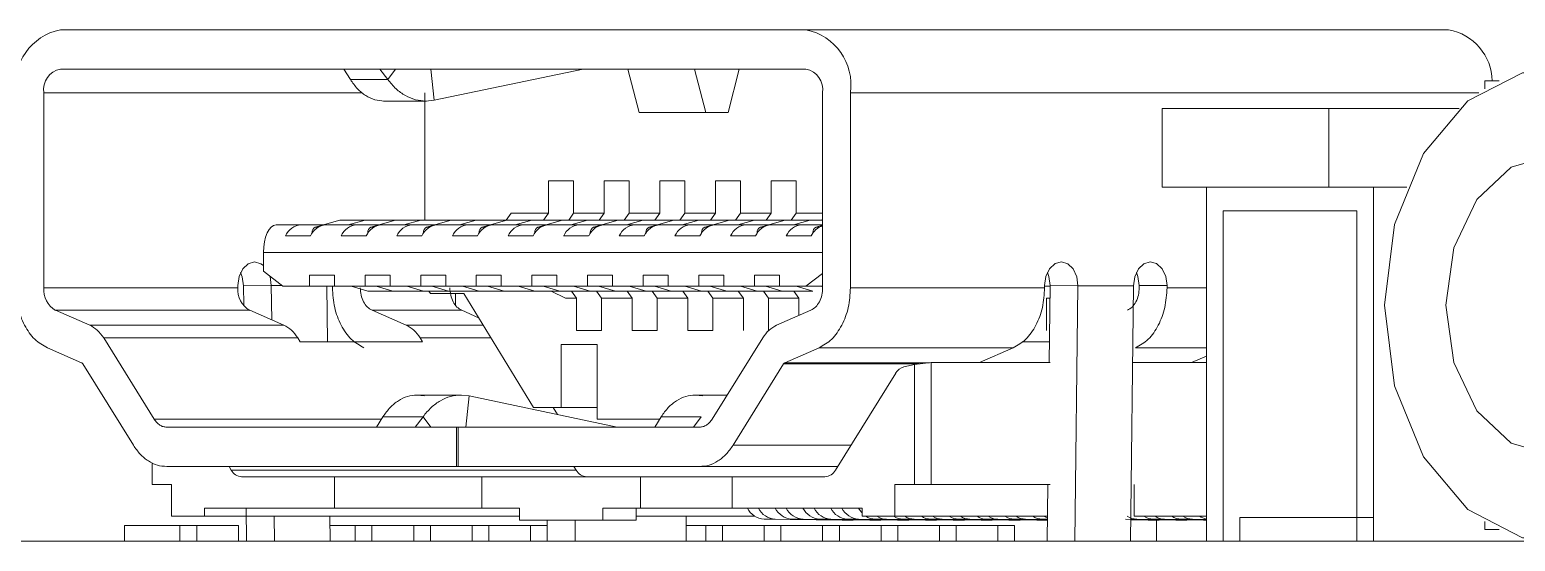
# Model space of a CAD drawing. Header units: millimetres. Extents: x -331 to 5585, y -2655 to 1513.
# Drawn here: x 2682.78 to 2701.66, y 1103.03 to 1109.53 of the extents above; entities that cross this region are included whole.
import ezdxf

# ---------------------------------------------------------------- set-up
doc = ezdxf.new("R2010")
doc.units = ezdxf.units.MM

msp = doc.modelspace()

# ---------------------------------------------------------------- linework, layer by layer
at = {"color": 7, "linetype": 'Continuous', "lineweight": 15}
for p, q in [((2692.646, 1109.53), (2683.171, 1109.53)), ((2692.646, 1109.53), (2700.814, 1109.53)), ((2683.171, 1109.03), (2692.646, 1109.03)), ((2686.856, 1108.897), (2686.774, 1109.03)), ((2687.332, 1108.897), (2686.856, 1108.897)), ((2687.332, 1108.897), (2687.232, 1109.03)), ((2687.429, 1109.03), (2687.332, 1108.897)), ((2687.922, 1108.634), (2687.878, 1109.03)), ((2689.815, 1109.029), (2687.922, 1108.634)), ((2689.815, 1109.029), (2689.814, 1109.03)), ((2689.815, 1109.029), (2689.829, 1109.03)), ((2690.525, 1108.48), (2690.384, 1109.03)), ((2691.232, 1109.03), (2691.374, 1108.48)), ((2691.798, 1109.03), (2691.656, 1108.48)), ((2682.959, 1106.252), (2682.959, 1108.73)), ((2687.803, 1108.73), (2687.803, 1107.11)), ((2692.859, 1108.73), (2692.859, 1106.252)), ((2693.212, 1106.252), (2693.212, 1108.73)), ((2701.273, 1108.88), (2701.273, 1108.779)), ((2701.459, 1108.88), (2701.273, 1108.88)), ((2687.279, 1108.622), (2687.823, 1108.622)), ((2687.817, 1108.622), (2687.922, 1108.634)), ((2697.172, 1107.53), (2697.172, 1108.53)), ((2699.293, 1108.53), (2697.172, 1108.53)), ((2699.293, 1107.53), (2699.293, 1108.53)), ((2700.949, 1108.53), (2699.293, 1108.53)), ((2691.656, 1108.48), (2690.525, 1108.48)), ((2689.376, 1107.61), (2689.694, 1107.61)), ((2689.376, 1107.2), (2689.376, 1107.61)), ((2689.694, 1107.61), (2689.694, 1107.2)), ((2690.083, 1107.61), (2690.401, 1107.61)), ((2690.083, 1107.2), (2690.083, 1107.61)), ((2690.401, 1107.61), (2690.401, 1107.2)), ((2690.79, 1107.61), (2691.108, 1107.61)), ((2690.79, 1107.2), (2690.79, 1107.61)), ((2691.108, 1107.61), (2691.108, 1107.2)), ((2691.497, 1107.61), (2691.816, 1107.61)), ((2691.497, 1107.2), (2691.497, 1107.61)), ((2691.816, 1107.61), (2691.816, 1107.2)), ((2692.205, 1107.61), (2692.523, 1107.61)), ((2692.205, 1107.2), (2692.205, 1107.61)), ((2692.523, 1107.61), (2692.523, 1107.2)), ((2699.293, 1107.53), (2697.172, 1107.53)), ((2697.738, 1103.03), (2697.738, 1107.53)), ((2700.285, 1107.53), (2699.293, 1107.53)), ((2699.859, 1103.03), (2699.859, 1107.53)), ((2699.859, 1107.53), (2700.285, 1107.53)), ((2688.899, 1107.2), (2688.835, 1107.11)), ((2688.899, 1107.2), (2689.376, 1107.2)), ((2689.312, 1107.11), (2689.376, 1107.2)), ((2689.694, 1107.2), (2689.631, 1107.11)), ((2689.694, 1107.2), (2690.083, 1107.2)), ((2690.083, 1107.2), (2690.02, 1107.11)), ((2690.401, 1107.2), (2690.338, 1107.11)), ((2690.401, 1107.2), (2690.79, 1107.2)), ((2690.79, 1107.2), (2690.727, 1107.11)), ((2691.108, 1107.2), (2691.045, 1107.11)), ((2691.108, 1107.2), (2691.497, 1107.2)), ((2691.497, 1107.2), (2691.434, 1107.11)), ((2691.816, 1107.2), (2691.752, 1107.11)), ((2691.816, 1107.2), (2692.205, 1107.2)), ((2692.205, 1107.2), (2692.141, 1107.11)), ((2692.523, 1107.2), (2692.459, 1107.11)), ((2692.523, 1107.2), (2692.859, 1107.2)), ((2697.95, 1103.03), (2697.95, 1107.23)), ((2697.95, 1107.23), (2699.647, 1107.23)), ((2699.647, 1107.23), (2699.647, 1103.03)), ((2686.229, 1107.05), (2685.913, 1107.05)), ((2686.229, 1107.05), (2686.512, 1107.05)), ((2686.724, 1107.11), (2686.411, 1107.021)), ((2686.937, 1107.05), (2686.548, 1107.05)), ((2687.043, 1107.11), (2686.724, 1107.11)), ((2686.83, 1107.05), (2687.043, 1107.11)), ((2687.219, 1107.05), (2686.937, 1107.05)), ((2687.043, 1107.11), (2687.432, 1107.11)), ((2687.432, 1107.11), (2687.118, 1107.021)), ((2687.644, 1107.05), (2687.255, 1107.05)), ((2687.75, 1107.11), (2687.432, 1107.11)), ((2687.538, 1107.05), (2687.75, 1107.11)), ((2687.927, 1107.05), (2687.644, 1107.05)), ((2687.75, 1107.11), (2688.139, 1107.11)), ((2688.139, 1107.11), (2687.825, 1107.021)), ((2688.351, 1107.05), (2687.962, 1107.05)), ((2688.457, 1107.11), (2688.139, 1107.11)), ((2688.245, 1107.05), (2688.457, 1107.11)), ((2688.634, 1107.05), (2688.351, 1107.05)), ((2688.457, 1107.11), (2688.846, 1107.11)), ((2688.846, 1107.11), (2688.532, 1107.021)), ((2689.058, 1107.05), (2688.669, 1107.05)), ((2689.164, 1107.11), (2688.846, 1107.11)), ((2688.952, 1107.05), (2689.164, 1107.11)), ((2689.341, 1107.05), (2689.058, 1107.05)), ((2689.164, 1107.11), (2689.553, 1107.11)), ((2689.553, 1107.11), (2689.239, 1107.021)), ((2689.765, 1107.05), (2689.376, 1107.05)), ((2689.871, 1107.11), (2689.553, 1107.11)), ((2689.659, 1107.05), (2689.871, 1107.11)), ((2690.048, 1107.05), (2689.765, 1107.05)), ((2689.871, 1107.11), (2690.26, 1107.11)), ((2690.26, 1107.11), (2689.946, 1107.021)), ((2690.472, 1107.05), (2690.083, 1107.05)), ((2690.578, 1107.11), (2690.26, 1107.11)), ((2690.366, 1107.05), (2690.578, 1107.11)), ((2690.755, 1107.05), (2690.472, 1107.05)), ((2690.578, 1107.11), (2690.967, 1107.11)), ((2690.967, 1107.11), (2690.653, 1107.021)), ((2691.179, 1107.05), (2690.79, 1107.05)), ((2691.285, 1107.11), (2690.967, 1107.11)), ((2691.073, 1107.05), (2691.285, 1107.11)), ((2691.462, 1107.05), (2691.179, 1107.05)), ((2691.285, 1107.11), (2691.674, 1107.11)), ((2691.674, 1107.11), (2691.36, 1107.021)), ((2691.886, 1107.05), (2691.497, 1107.05)), ((2691.992, 1107.11), (2691.674, 1107.11)), ((2691.78, 1107.05), (2691.992, 1107.11)), ((2692.169, 1107.05), (2691.886, 1107.05)), ((2691.992, 1107.11), (2692.381, 1107.11)), ((2692.381, 1107.11), (2692.068, 1107.021)), ((2692.593, 1107.05), (2692.205, 1107.05)), ((2692.699, 1107.11), (2692.381, 1107.11)), ((2692.487, 1107.05), (2692.699, 1107.11)), ((2692.859, 1107.05), (2692.593, 1107.05)), ((2692.699, 1107.11), (2692.859, 1107.11)), ((2692.859, 1107.045), (2692.775, 1107.021)), ((2692.859, 1107.125), (2692.848, 1107.11)), ((2686.35, 1106.91), (2686.031, 1106.91)), ((2686.371, 1106.952), (2686.371, 1106.945)), ((2687.057, 1106.91), (2686.739, 1106.91)), ((2687.078, 1106.952), (2687.078, 1106.945)), ((2687.764, 1106.91), (2687.446, 1106.91)), ((2687.785, 1106.952), (2687.785, 1106.945)), ((2688.471, 1106.91), (2688.153, 1106.91)), ((2688.492, 1106.952), (2688.492, 1106.945)), ((2689.178, 1106.91), (2688.86, 1106.91)), ((2689.199, 1106.952), (2689.199, 1106.945)), ((2689.885, 1106.91), (2689.567, 1106.91)), ((2689.906, 1106.952), (2689.906, 1106.945)), ((2690.592, 1106.91), (2690.274, 1106.91)), ((2690.614, 1106.952), (2690.614, 1106.945)), ((2691.299, 1106.91), (2690.981, 1106.91)), ((2691.321, 1106.952), (2691.321, 1106.945)), ((2692.006, 1106.91), (2691.688, 1106.91)), ((2692.028, 1106.952), (2692.028, 1106.945)), ((2692.714, 1106.91), (2692.395, 1106.91)), ((2692.735, 1106.952), (2692.735, 1106.945)), ((2685.752, 1106.7), (2685.752, 1106.46)), ((2685.752, 1106.46), (2686, 1106.27)), ((2692.646, 1106.27), (2692.859, 1106.433)), ((2685.427, 1106.252), (2682.959, 1106.252)), ((2685.427, 1106.28), (2685.427, 1106.252)), ((2685.851, 1106.28), (2685.498, 1106.276)), ((2685.498, 1106.276), (2685.501, 1106.028)), ((2685.857, 1105.843), (2685.851, 1106.28)), ((2686, 1106.27), (2686.336, 1106.27)), ((2686.336, 1106.41), (2686.654, 1106.41)), ((2686.336, 1106.27), (2686.336, 1106.41)), ((2686.654, 1106.27), (2686.336, 1106.27)), ((2686.558, 1106.27), (2686.567, 1105.566)), ((2686.629, 1106.252), (2686.629, 1106.27)), ((2686.654, 1106.41), (2686.654, 1106.27)), ((2686.654, 1106.27), (2687.043, 1106.27)), ((2686.866, 1106.27), (2687.078, 1106.21)), ((2687.043, 1106.41), (2687.361, 1106.41)), ((2687.043, 1106.27), (2687.043, 1106.41)), ((2687.361, 1106.27), (2687.043, 1106.27)), ((2687.396, 1106.21), (2687.184, 1106.27)), ((2687.361, 1106.41), (2687.361, 1106.27)), ((2687.361, 1106.27), (2687.75, 1106.27)), ((2687.573, 1106.27), (2687.785, 1106.21)), ((2687.75, 1106.41), (2688.068, 1106.41)), ((2687.75, 1106.27), (2687.75, 1106.41)), ((2688.068, 1106.27), (2687.75, 1106.27)), ((2688.103, 1106.21), (2687.891, 1106.27)), ((2688.068, 1106.41), (2688.068, 1106.27)), ((2688.068, 1106.27), (2688.457, 1106.27)), ((2688.28, 1106.27), (2688.492, 1106.21)), ((2688.457, 1106.41), (2688.775, 1106.41)), ((2688.457, 1106.27), (2688.457, 1106.41)), ((2688.775, 1106.27), (2688.457, 1106.27)), ((2688.81, 1106.21), (2688.598, 1106.27)), ((2688.775, 1106.41), (2688.775, 1106.27)), ((2688.775, 1106.27), (2689.164, 1106.27)), ((2688.987, 1106.27), (2689.199, 1106.21)), ((2689.164, 1106.41), (2689.482, 1106.41)), ((2689.164, 1106.27), (2689.164, 1106.41)), ((2689.482, 1106.27), (2689.164, 1106.27)), ((2689.517, 1106.21), (2689.305, 1106.27)), ((2689.482, 1106.41), (2689.482, 1106.27)), ((2689.482, 1106.27), (2689.871, 1106.27)), ((2689.694, 1106.27), (2689.906, 1106.21)), ((2689.871, 1106.41), (2690.189, 1106.41)), ((2689.871, 1106.27), (2689.871, 1106.41)), ((2690.189, 1106.27), (2689.871, 1106.27)), ((2690.225, 1106.21), (2690.012, 1106.27)), ((2690.189, 1106.41), (2690.189, 1106.27)), ((2690.189, 1106.27), (2690.578, 1106.27)), ((2690.401, 1106.27), (2690.614, 1106.21)), ((2690.578, 1106.41), (2690.896, 1106.41)), ((2690.578, 1106.27), (2690.578, 1106.41)), ((2690.896, 1106.27), (2690.578, 1106.27)), ((2690.932, 1106.21), (2690.72, 1106.27)), ((2690.896, 1106.41), (2690.896, 1106.27)), ((2690.896, 1106.27), (2691.285, 1106.27)), ((2691.108, 1106.27), (2691.321, 1106.21)), ((2691.285, 1106.41), (2691.603, 1106.41)), ((2691.285, 1106.27), (2691.285, 1106.41)), ((2691.603, 1106.27), (2691.285, 1106.27)), ((2691.639, 1106.21), (2691.427, 1106.27)), ((2691.603, 1106.41), (2691.603, 1106.27)), ((2691.603, 1106.27), (2691.992, 1106.27)), ((2691.816, 1106.27), (2692.028, 1106.21)), ((2691.992, 1106.41), (2692.311, 1106.41)), ((2691.992, 1106.27), (2691.992, 1106.41)), ((2692.311, 1106.27), (2691.992, 1106.27)), ((2692.346, 1106.21), (2692.134, 1106.27)), ((2692.311, 1106.41), (2692.311, 1106.27)), ((2692.311, 1106.27), (2692.646, 1106.27)), ((2692.523, 1106.27), (2692.735, 1106.21)), ((2692.646, 1106.27), (2692.859, 1106.27)), ((2692.841, 1106.27), (2692.859, 1106.265)), ((2693.212, 1106.252), (2695.68, 1106.252)), ((2695.68, 1106.252), (2695.68, 1106.28)), ((2695.68, 1106.27), (2695.751, 1106.27)), ((2695.751, 1106.28), (2695.739, 1105.3)), ((2696.104, 1106.276), (2695.751, 1106.28)), ((2696.104, 1106.276), (2696.064, 1103.03)), ((2696.811, 1106.276), (2696.104, 1106.276)), ((2696.811, 1106.276), (2696.771, 1103.03)), ((2696.882, 1106.28), (2697.236, 1106.28)), ((2696.882, 1106.28), (2696.882, 1106.252)), ((2697.236, 1106.28), (2697.236, 1106.252)), ((2687.078, 1106.21), (2687.396, 1106.21)), ((2687.785, 1106.21), (2687.396, 1106.21)), ((2687.785, 1106.21), (2688.103, 1106.21)), ((2687.852, 1106.21), (2687.873, 1106.18)), ((2687.873, 1106.18), (2688.298, 1106.18)), ((2688.492, 1106.21), (2688.103, 1106.21)), ((2688.192, 1106.033), (2688.192, 1106.18)), ((2688.298, 1106.18), (2689.182, 1104.73)), ((2688.492, 1106.21), (2688.81, 1106.21)), ((2689.199, 1106.21), (2688.81, 1106.21)), ((2689.199, 1106.21), (2689.517, 1106.21)), ((2689.589, 1106.12), (2689.408, 1106.21)), ((2689.906, 1106.21), (2689.517, 1106.21)), ((2689.73, 1106.12), (2689.589, 1106.12)), ((2689.73, 1106.12), (2689.666, 1106.21)), ((2689.73, 1105.71), (2689.73, 1106.12)), ((2689.906, 1106.21), (2690.225, 1106.21)), ((2690.048, 1106.12), (2689.984, 1106.21)), ((2690.048, 1106.12), (2690.048, 1105.71)), ((2690.437, 1106.12), (2690.048, 1106.12)), ((2690.614, 1106.21), (2690.225, 1106.21)), ((2690.437, 1106.12), (2690.373, 1106.21)), ((2690.437, 1105.71), (2690.437, 1106.12)), ((2690.614, 1106.21), (2690.932, 1106.21)), ((2690.755, 1106.12), (2690.691, 1106.21)), ((2690.755, 1106.12), (2690.755, 1105.71)), ((2691.144, 1106.12), (2690.755, 1106.12)), ((2691.321, 1106.21), (2690.932, 1106.21)), ((2691.144, 1106.12), (2691.08, 1106.21)), ((2691.144, 1105.71), (2691.144, 1106.12)), ((2691.321, 1106.21), (2691.639, 1106.21)), ((2691.462, 1106.12), (2691.398, 1106.21)), ((2691.462, 1106.12), (2691.462, 1105.71)), ((2691.851, 1106.12), (2691.462, 1106.12)), ((2692.028, 1106.21), (2691.639, 1106.21)), ((2691.851, 1106.12), (2691.787, 1106.21)), ((2691.851, 1105.71), (2691.851, 1106.12)), ((2692.028, 1106.21), (2692.346, 1106.21)), ((2692.169, 1106.12), (2692.106, 1106.21)), ((2692.169, 1106.12), (2692.169, 1105.71)), ((2692.558, 1106.12), (2692.169, 1106.12)), ((2692.735, 1106.21), (2692.346, 1106.21)), ((2692.558, 1106.12), (2692.494, 1106.21)), ((2692.558, 1105.899), (2692.558, 1106.12)), ((2695.749, 1106.12), (2695.705, 1106.12)), ((2695.705, 1106.12), (2695.705, 1105.71)), ((2683.544, 1105.776), (2683.109, 1105.965)), ((2685.577, 1105.965), (2683.109, 1105.965)), ((2686.011, 1105.776), (2685.577, 1105.965)), ((2687.567, 1105.776), (2687.132, 1105.965)), ((2688.271, 1105.965), (2687.132, 1105.965)), ((2688.271, 1105.965), (2688.486, 1105.871)), ((2692.709, 1105.965), (2692.274, 1105.776)), ((2686.011, 1105.776), (2683.544, 1105.776)), ((2690.048, 1105.71), (2689.73, 1105.71)), ((2690.755, 1105.71), (2690.437, 1105.71)), ((2691.462, 1105.71), (2691.144, 1105.71)), ((2684.363, 1104.582), (2683.721, 1105.613)), ((2683.721, 1105.613), (2686.189, 1105.613)), ((2686.189, 1105.613), (2686.219, 1105.566)), ((2686.219, 1105.566), (2687.774, 1105.566)), ((2687.774, 1105.566), (2687.745, 1105.613)), ((2689.535, 1105.53), (2689.995, 1105.53)), ((2689.535, 1104.73), (2689.535, 1105.53)), ((2689.995, 1105.53), (2689.995, 1104.58)), ((2692.097, 1105.613), (2691.455, 1104.582)), ((2695.742, 1105.566), (2695.394, 1105.566)), ((2683.44, 1105.298), (2683.005, 1105.487)), ((2692.813, 1105.487), (2692.378, 1105.298)), ((2692.813, 1105.487), (2695.281, 1105.487)), ((2694.025, 1105.276), (2694.237, 1105.3)), ((2694.237, 1105.3), (2694.237, 1103.75)), ((2695.751, 1105.3), (2694.237, 1105.3)), ((2694.851, 1105.3), (2695.281, 1105.487)), ((2697.738, 1105.3), (2696.799, 1105.3)), ((2697.738, 1105.384), (2697.545, 1105.3)), ((2684.098, 1104.251), (2683.456, 1105.283)), ((2692.362, 1105.283), (2691.72, 1104.251)), ((2693.787, 1105.165), (2693.021, 1103.935)), ((2693.892, 1105.247), (2694.025, 1105.276)), ((2694.025, 1103.75), (2694.025, 1105.276)), ((2688.268, 1104.887), (2687.698, 1104.887)), ((2687.799, 1104.876), (2687.704, 1104.887)), ((2688.262, 1104.887), (2688.367, 1104.876)), ((2688.322, 1104.48), (2688.367, 1104.876)), ((2690.246, 1104.481), (2688.367, 1104.876)), ((2691.645, 1104.887), (2691.233, 1104.887)), ((2691.239, 1104.887), (2691.334, 1104.876)), ((2687.189, 1104.48), (2687.271, 1104.613)), ((2687.271, 1104.613), (2687.78, 1104.613)), ((2687.68, 1104.48), (2687.78, 1104.613)), ((2687.78, 1104.613), (2687.877, 1104.48)), ((2689.182, 1104.73), (2689.535, 1104.73)), ((2689.433, 1104.73), (2689.488, 1104.64)), ((2689.535, 1104.73), (2689.995, 1104.73)), ((2689.995, 1104.58), (2690.786, 1104.58)), ((2690.806, 1104.613), (2690.724, 1104.48)), ((2690.806, 1104.613), (2691.315, 1104.613)), ((2691.216, 1104.48), (2691.315, 1104.613)), ((2688.206, 1104.48), (2684.522, 1104.48)), ((2688.206, 1103.98), (2688.206, 1104.48)), ((2688.227, 1104.48), (2688.206, 1104.48)), ((2688.227, 1104.48), (2688.227, 1103.98)), ((2691.295, 1104.48), (2688.227, 1104.48)), ((2690.246, 1104.48), (2690.246, 1104.481)), ((2690.26, 1104.48), (2690.246, 1104.481)), ((2684.338, 1104.028), (2684.338, 1103.75)), ((2684.522, 1103.98), (2688.206, 1103.98)), ((2685.342, 1103.935), (2685.314, 1103.98)), ((2688.206, 1103.98), (2688.227, 1103.98)), ((2688.227, 1103.98), (2691.295, 1103.98)), ((2689.698, 1103.98), (2689.726, 1103.935)), ((2693.049, 1103.98), (2691.295, 1103.98)), ((2685.342, 1103.935), (2689.726, 1103.935)), ((2686.654, 1103.85), (2685.475, 1103.85)), ((2686.654, 1103.45), (2686.654, 1103.85)), ((2686.654, 1103.85), (2688.528, 1103.85)), ((2688.528, 1103.45), (2688.528, 1103.85)), ((2690.543, 1103.85), (2688.528, 1103.85)), ((2690.543, 1103.85), (2690.543, 1103.45)), ((2690.543, 1103.85), (2691.71, 1103.85)), ((2691.71, 1103.85), (2691.71, 1103.45)), ((2692.888, 1103.85), (2691.71, 1103.85)), ((2684.338, 1103.75), (2684.585, 1103.75)), ((2684.585, 1103.75), (2684.585, 1103.35)), ((2693.778, 1103.35), (2693.778, 1103.75)), ((2693.778, 1103.75), (2694.025, 1103.75)), ((2694.025, 1103.75), (2694.237, 1103.75)), ((2694.237, 1103.75), (2695.751, 1103.75)), ((2695.719, 1103.75), (2695.711, 1103.03)), ((2696.818, 1103.35), (2696.818, 1103.75)), ((2685.003, 1103.45), (2685.003, 1103.35)), ((2686.654, 1103.45), (2685.003, 1103.45)), ((2685.532, 1103.45), (2685.538, 1103.03)), ((2688.528, 1103.45), (2686.654, 1103.45)), ((2689.005, 1103.45), (2688.528, 1103.45)), ((2689.005, 1103.3), (2689.005, 1103.45)), ((2690.066, 1103.45), (2690.066, 1103.3)), ((2690.543, 1103.45), (2690.066, 1103.45)), ((2690.49, 1103.3), (2690.49, 1103.45)), ((2691.71, 1103.45), (2690.543, 1103.45)), ((2693.361, 1103.45), (2691.71, 1103.45)), ((2693.361, 1103.45), (2693.361, 1103.35)), ((2683.984, 1103.03), (2683.984, 1103.23)), ((2683.984, 1103.23), (2684.691, 1103.23)), ((2684.585, 1103.35), (2685.003, 1103.35)), ((2684.691, 1103.03), (2684.691, 1103.23)), ((2684.691, 1103.23), (2684.904, 1103.23)), ((2684.904, 1103.23), (2684.904, 1103.03)), ((2684.904, 1103.23), (2685.434, 1103.23)), ((2685.003, 1103.35), (2689.005, 1103.35)), ((2685.434, 1103.03), (2685.434, 1103.23)), ((2685.891, 1103.03), (2685.887, 1103.35)), ((2686.594, 1103.35), (2686.598, 1103.03)), ((2686.596, 1103.23), (2686.919, 1103.23)), ((2686.919, 1103.03), (2686.919, 1103.23)), ((2686.919, 1103.23), (2687.131, 1103.23)), ((2687.131, 1103.23), (2687.131, 1103.03)), ((2687.131, 1103.23), (2687.661, 1103.23)), ((2687.661, 1103.03), (2687.661, 1103.23)), ((2687.661, 1103.23), (2687.873, 1103.23)), ((2687.873, 1103.23), (2687.873, 1103.03)), ((2687.873, 1103.23), (2688.404, 1103.23)), ((2688.404, 1103.03), (2688.404, 1103.23)), ((2688.404, 1103.23), (2688.616, 1103.23)), ((2688.616, 1103.23), (2688.616, 1103.03)), ((2688.616, 1103.23), (2689.146, 1103.23)), ((2690.066, 1103.3), (2689.005, 1103.3)), ((2689.146, 1103.03), (2689.146, 1103.23)), ((2689.146, 1103.23), (2689.358, 1103.23)), ((2689.358, 1103.03), (2689.358, 1103.3)), ((2689.712, 1103.03), (2689.712, 1103.3)), ((2690.066, 1103.3), (2690.49, 1103.3)), ((2690.49, 1103.35), (2691.993, 1103.35)), ((2691.126, 1103.35), (2691.126, 1103.03)), ((2691.126, 1103.23), (2691.374, 1103.23)), ((2691.374, 1103.03), (2691.374, 1103.23)), ((2691.374, 1103.23), (2691.586, 1103.23)), ((2691.586, 1103.23), (2691.586, 1103.03)), ((2691.586, 1103.23), (2692.116, 1103.23)), ((2692.114, 1103.31), (2692.255, 1103.31)), ((2692.114, 1103.31), (2693.105, 1103.3)), ((2692.116, 1103.03), (2692.116, 1103.23)), ((2692.116, 1103.23), (2692.328, 1103.23)), ((2693.246, 1103.3), (2692.255, 1103.31)), ((2692.328, 1103.23), (2692.328, 1103.03)), ((2692.328, 1103.23), (2692.859, 1103.23)), ((2692.468, 1103.31), (2692.609, 1103.31)), ((2692.468, 1103.31), (2693.459, 1103.3)), ((2693.6, 1103.3), (2692.609, 1103.31)), ((2692.821, 1103.31), (2692.963, 1103.31)), ((2692.821, 1103.31), (2693.812, 1103.3)), ((2692.859, 1103.03), (2692.859, 1103.23)), ((2692.859, 1103.23), (2693.071, 1103.23)), ((2693.954, 1103.3), (2692.963, 1103.31)), ((2693.071, 1103.23), (2693.071, 1103.03)), ((2693.071, 1103.23), (2693.601, 1103.23)), ((2693.105, 1103.3), (2693.246, 1103.3)), ((2693.175, 1103.31), (2693.316, 1103.31)), ((2694.166, 1103.3), (2693.175, 1103.31)), ((2693.246, 1103.302), (2693.246, 1103.3)), ((2694.307, 1103.3), (2693.316, 1103.31)), ((2693.778, 1103.35), (2693.361, 1103.35)), ((2693.459, 1103.3), (2693.6, 1103.3)), ((2693.528, 1103.31), (2693.67, 1103.31)), ((2693.528, 1103.31), (2694.519, 1103.3)), ((2693.6, 1103.302), (2693.6, 1103.3)), ((2693.601, 1103.03), (2693.601, 1103.23)), ((2693.601, 1103.23), (2693.813, 1103.23)), ((2694.661, 1103.3), (2693.67, 1103.31)), ((2695.714, 1103.35), (2693.778, 1103.35)), ((2693.812, 1103.3), (2693.954, 1103.3)), ((2693.813, 1103.23), (2693.813, 1103.03)), ((2693.813, 1103.23), (2694.343, 1103.23)), ((2693.882, 1103.31), (2694.023, 1103.31)), ((2694.873, 1103.3), (2693.882, 1103.31)), ((2693.954, 1103.302), (2693.954, 1103.3)), ((2695.014, 1103.3), (2694.023, 1103.31)), ((2694.307, 1103.3), (2694.166, 1103.3)), ((2694.235, 1103.31), (2694.377, 1103.31)), ((2694.235, 1103.31), (2695.226, 1103.3)), ((2694.307, 1103.302), (2694.307, 1103.3)), ((2694.343, 1103.03), (2694.343, 1103.23)), ((2694.343, 1103.23), (2694.556, 1103.23)), ((2695.368, 1103.3), (2694.377, 1103.31)), ((2694.519, 1103.3), (2694.661, 1103.3)), ((2694.556, 1103.23), (2694.556, 1103.03)), ((2694.556, 1103.23), (2695.086, 1103.23)), ((2694.589, 1103.31), (2694.73, 1103.31)), ((2695.58, 1103.3), (2694.589, 1103.31)), ((2694.661, 1103.302), (2694.661, 1103.3)), ((2695.714, 1103.3), (2694.73, 1103.31)), ((2695.014, 1103.3), (2694.873, 1103.3)), ((2694.943, 1103.31), (2695.084, 1103.31)), ((2694.943, 1103.31), (2695.714, 1103.302)), ((2695.014, 1103.302), (2695.014, 1103.3)), ((2695.714, 1103.304), (2695.084, 1103.31)), ((2695.086, 1103.03), (2695.086, 1103.23)), ((2695.086, 1103.23), (2695.298, 1103.23)), ((2695.226, 1103.3), (2695.368, 1103.3)), ((2695.296, 1103.31), (2695.437, 1103.31)), ((2695.714, 1103.306), (2695.296, 1103.31)), ((2695.298, 1103.23), (2695.298, 1103.03)), ((2695.368, 1103.302), (2695.368, 1103.3)), ((2695.714, 1103.307), (2695.437, 1103.31)), ((2695.714, 1103.3), (2695.58, 1103.3)), ((2695.65, 1103.31), (2695.714, 1103.309)), ((2697.701, 1103.3), (2696.71, 1103.31)), ((2697.489, 1103.3), (2696.775, 1103.307)), ((2696.775, 1103.306), (2697.348, 1103.3)), ((2697.136, 1103.3), (2696.775, 1103.304)), ((2696.994, 1103.3), (2696.775, 1103.302)), ((2696.782, 1103.302), (2696.782, 1103.3)), ((2697.738, 1103.35), (2696.818, 1103.35)), ((2697.738, 1103.301), (2696.852, 1103.31)), ((2697.136, 1103.3), (2696.994, 1103.3)), ((2697.064, 1103.31), (2697.205, 1103.31)), ((2697.064, 1103.31), (2697.738, 1103.303)), ((2697.101, 1103.3), (2697.101, 1103.03)), ((2697.136, 1103.302), (2697.136, 1103.3)), ((2697.738, 1103.305), (2697.205, 1103.31)), ((2697.348, 1103.3), (2697.489, 1103.3)), ((2697.417, 1103.31), (2697.559, 1103.31)), ((2697.738, 1103.307), (2697.417, 1103.31)), ((2697.489, 1103.302), (2697.489, 1103.3)), ((2697.738, 1103.308), (2697.559, 1103.31)), ((2697.738, 1103.3), (2697.701, 1103.3)), ((2698.162, 1103.33), (2698.162, 1103.03)), ((2699.859, 1103.33), (2698.162, 1103.33)), ((2701.273, 1103.28), (2701.273, 1103.18)), ((2701.273, 1103.18), (2701.459, 1103.18)), ((2702.122, 1103.03), (2674.614, 1103.03))]:
    msp.add_line(p, q, dxfattribs=at)
at = {"color": 8, "linetype": 'Continuous', "lineweight": 15}
for p, q in [((2687.007, 1108.73), (2682.959, 1108.73)), ((2701.197, 1108.73), (2693.212, 1108.73)), ((2686.449, 1107.021), (2686.411, 1107.021)), ((2687.157, 1107.021), (2687.118, 1107.021)), ((2687.864, 1107.021), (2687.825, 1107.021)), ((2688.571, 1107.021), (2688.532, 1107.021)), ((2689.278, 1107.021), (2689.239, 1107.021)), ((2689.985, 1107.021), (2689.946, 1107.021)), ((2690.692, 1107.021), (2690.653, 1107.021)), ((2691.399, 1107.021), (2691.36, 1107.021)), ((2692.106, 1107.021), (2692.068, 1107.021)), ((2692.813, 1107.021), (2692.775, 1107.021)), ((2686.371, 1106.952), (2686.376, 1106.952)), ((2687.078, 1106.952), (2687.083, 1106.952)), ((2687.785, 1106.952), (2687.791, 1106.952)), ((2688.492, 1106.952), (2688.498, 1106.952)), ((2689.199, 1106.952), (2689.205, 1106.952)), ((2689.906, 1106.952), (2689.912, 1106.952)), ((2690.614, 1106.952), (2690.619, 1106.952)), ((2691.321, 1106.952), (2691.326, 1106.952)), ((2692.028, 1106.952), (2692.033, 1106.952)), ((2692.735, 1106.952), (2692.74, 1106.952)), ((2692.859, 1106.7), (2685.752, 1106.7)), ((2685.851, 1106.28), (2685.987, 1106.28)), ((2697.236, 1106.252), (2697.738, 1106.252)), ((2688.544, 1105.776), (2687.567, 1105.776)), ((2687.745, 1105.613), (2688.643, 1105.613)), ((2696.836, 1105.487), (2697.738, 1105.487)), ((2694.084, 1105.283), (2692.362, 1105.283)), ((2692.378, 1105.298), (2694.218, 1105.298)), ((2684.363, 1104.582), (2687.252, 1104.582)), ((2693.218, 1104.251), (2691.72, 1104.251)), ((2695.65, 1103.31), (2695.714, 1103.31))]:
    msp.add_line(p, q, dxfattribs=at)
at = {"color": 7, "linetype": 'Continuous', "lineweight": 15, "flags": 128}
for points in [[(2700, 1106.03), (2700.128, 1107.056), (2700.497, 1107.958), (2701.061, 1108.628), (2701.753, 1108.984), (2702.49, 1108.984), (2703.182, 1108.628), (2703.747, 1107.958), (2704.115, 1107.056), (2704.243, 1106.03), (2704.115, 1105.004), (2703.747, 1104.102), (2703.182, 1103.432), (2702.49, 1103.075), (2701.753, 1103.075), (2701.061, 1103.432), (2700.497, 1104.102), (2700.128, 1105.004), (2700, 1106.03)], [(2700.778, 1106.03), (2700.88, 1106.757), (2701.172, 1107.373), (2701.608, 1107.785), (2702.122, 1107.93), (2702.636, 1107.785), (2703.072, 1107.373), (2703.363, 1106.757), (2703.465, 1106.03), (2703.363, 1105.303), (2703.072, 1104.686), (2702.636, 1104.275), (2702.122, 1104.13), (2701.608, 1104.275), (2701.172, 1104.686), (2700.88, 1105.303), (2700.778, 1106.03)], [(2685.752, 1106.534), (2685.72, 1106.557), (2685.639, 1106.58), (2685.558, 1106.557), (2685.489, 1106.492), (2685.443, 1106.395), (2685.427, 1106.28)], [(2685.498, 1106.276), (2685.482, 1106.391), (2685.462, 1106.446)], [(2695.68, 1106.28), (2695.696, 1106.395), (2695.743, 1106.493), (2695.812, 1106.558), (2695.894, 1106.58), (2695.975, 1106.556), (2696.044, 1106.49), (2696.089, 1106.391), (2696.104, 1106.276)], [(2695.715, 1106.446), (2695.735, 1106.395), (2695.751, 1106.28)], [(2696.811, 1106.276), (2696.826, 1106.391), (2696.872, 1106.49), (2696.94, 1106.556), (2697.022, 1106.58), (2697.103, 1106.558), (2697.173, 1106.493), (2697.219, 1106.395), (2697.236, 1106.28)], [(2696.847, 1106.446), (2696.866, 1106.395), (2696.882, 1106.28)], [(2685.851, 1106.28), (2685.835, 1106.395), (2685.834, 1106.397)], [(2693.315, 1103.45), (2693.348, 1103.404), (2693.361, 1103.39)], [(2695.714, 1103.326), (2695.695, 1103.335), (2695.67, 1103.35)]]:
    msp.add_lwpolyline(points, dxfattribs=at)
at = {"color": 7, "linetype": 'Continuous', "lineweight": 15}
for centre, radius, start, end in [((2683.313, 1108.83), 0.714, 101.426, 188.044), ((2692.505, 1108.83), 0.714, 351.9553, 78.5718), ((2700.691, 1108.862), 0.679, 1.4759, 79.569), ((2683.224, 1108.767), 0.268, 101.4386, 188.0413), ((2692.593, 1108.767), 0.268, 351.9587, 78.5614), ((2686.246, 1106.816), 0.234, 94.1129, 156.4008), ((2686.564, 1106.816), 0.234, 94.1129, 156.4008), ((2686.439, 1106.959), 0.0681, 114.2406, 185.5438), ((2686.953, 1106.816), 0.234, 94.1214, 156.3841), ((2687.272, 1106.816), 0.234, 94.1214, 156.3841), ((2687.146, 1106.959), 0.0681, 114.2688, 185.5529), ((2687.66, 1106.816), 0.234, 94.1129, 156.4008), ((2687.979, 1106.816), 0.234, 94.1129, 156.4008), ((2687.853, 1106.959), 0.068, 114.2122, 185.6095), ((2688.368, 1106.816), 0.234, 94.1214, 156.3841), ((2688.686, 1106.816), 0.234, 94.1214, 156.3841), ((2688.56, 1106.959), 0.0681, 114.2907, 185.531), ((2689.075, 1106.816), 0.234, 94.1176, 156.3961), ((2689.393, 1106.816), 0.234, 94.1176, 156.3961), ((2689.267, 1106.959), 0.0681, 114.2688, 185.5529), ((2689.782, 1106.816), 0.234, 94.1129, 156.4008), ((2690.1, 1106.816), 0.234, 94.1214, 156.3841), ((2689.974, 1106.959), 0.0681, 114.2907, 185.531), ((2690.489, 1106.816), 0.234, 94.1214, 156.3841), ((2690.807, 1106.816), 0.235, 94.1301, 156.3836), ((2690.681, 1106.959), 0.0681, 114.2688, 185.5529), ((2691.196, 1106.816), 0.234, 94.1129, 156.4008), ((2691.514, 1106.816), 0.234, 94.1129, 156.4008), ((2691.388, 1106.959), 0.0681, 114.2406, 185.5438), ((2691.903, 1106.816), 0.234, 94.1214, 156.3841), ((2692.221, 1106.816), 0.234, 94.1214, 156.3841), ((2692.095, 1106.959), 0.0681, 114.2688, 185.5529), ((2692.61, 1106.816), 0.234, 94.1129, 156.4008), ((2692.948, 1106.798), 0.259, 110.085, 154.4906), ((2692.803, 1106.959), 0.068, 114.2122, 185.6095), ((2683.264, 1106.228), 0.306, 175.6343, 239.4974), ((2685.732, 1106.228), 0.306, 175.6415, 239.4996), ((2693.937, 1105.08), 0.173, 105.1536, 150.5672), ((2685.484, 1104.011), 0.161, 208.2274, 266.6423), ((2689.869, 1104.011), 0.161, 208.2524, 266.6172), ((2692.879, 1104.011), 0.161, 273.3577, 331.7726), ((2692.132, 1103.569), 0.259, 207.2538, 266.1095), ((2692.276, 1103.573), 0.264, 207.7894, 265.574), ((2692.49, 1103.576), 0.267, 208.164, 265.1993), ((2692.632, 1103.576), 0.268, 208.2451, 265.1256), ((2692.839, 1103.569), 0.259, 207.257, 266.1138), ((2692.983, 1103.573), 0.264, 207.8078, 265.5629), ((2693.197, 1103.576), 0.268, 208.2451, 265.1256), ((2693.338, 1103.576), 0.267, 208.164, 265.1993), ((2693.533, 1103.529), 0.219, 234.8525, 268.6921), ((2693.675, 1103.529), 0.22, 234.8702, 268.6744), ((2693.887, 1103.53), 0.22, 234.928, 268.6166), ((2694.029, 1103.53), 0.22, 234.9124, 268.6322), ((2694.24, 1103.529), 0.219, 234.846, 268.6986), ((2694.382, 1103.529), 0.219, 234.8525, 268.6921), ((2694.594, 1103.53), 0.22, 234.928, 268.6166), ((2694.736, 1103.53), 0.22, 234.928, 268.6166), ((2694.948, 1103.529), 0.22, 234.8702, 268.6744), ((2695.089, 1103.529), 0.22, 234.8699, 268.683), ((2695.301, 1103.53), 0.22, 234.9342, 268.6188), ((2695.443, 1103.53), 0.22, 234.928, 268.6166), ((2695.655, 1103.529), 0.219, 234.846, 268.6986), ((2696.857, 1103.53), 0.22, 234.928, 268.6166), ((2697.069, 1103.529), 0.219, 234.8525, 268.6921), ((2697.21, 1103.529), 0.22, 234.8702, 268.6744), ((2697.423, 1103.53), 0.22, 234.928, 268.6166), ((2697.564, 1103.53), 0.22, 234.9342, 268.6188), ((2697.778, 1103.534), 0.225, 235.0281, 259.52)]:
    msp.add_arc(centre, radius, start, end, dxfattribs=at)
msp.add_ellipse((2685.913, 1106.7), major_axis=(0, 0.35), ratio=0.459619, start_param=0, end_param=1.570796, dxfattribs=at)
for points, knots in [([(2686.856, 1108.897), (2686.885, 1108.856), (2686.943, 1108.774), (2687.05, 1108.689), (2687.165, 1108.633), (2687.245, 1108.626), (2687.286, 1108.622)], [0, 0, 0, 0, 0.250066, 0.500014, 0.750007, 1, 1, 1, 1]), ([(2687.332, 1108.897), (2687.366, 1108.856), (2687.433, 1108.774), (2687.554, 1108.689), (2687.683, 1108.633), (2687.772, 1108.626), (2687.817, 1108.622)], [0, 0, 0, 0, 0.250063, 0.500002, 0.74999, 1, 1, 1, 1]), ([(2683.005, 1105.487), (2682.949, 1105.519), (2682.838, 1105.584), (2682.709, 1105.769), (2682.622, 1105.997), (2682.611, 1106.167), (2682.606, 1106.252)], [0, 0, 0, 0, 0.24999, 0.500039, 0.749988, 1, 1, 1, 1]), ([(2687.028, 1105.487), (2686.973, 1105.519), (2686.861, 1105.584), (2686.733, 1105.769), (2686.646, 1105.997), (2686.634, 1106.167), (2686.629, 1106.252)], [0, 0, 0, 0, 0.2499879, 0.5000281, 0.74999, 1, 1, 1, 1]), ([(2686.983, 1106.252), (2686.985, 1106.22), (2686.989, 1106.156), (2687.021, 1106.071), (2687.07, 1106.001), (2687.111, 1105.977), (2687.132, 1105.965)], [0, 0, 0, 0, 0.250231, 0.500132, 0.750058, 1, 1, 1, 1]), ([(2688.121, 1106.252), (2688.123, 1106.22), (2688.127, 1106.156), (2688.16, 1106.071), (2688.208, 1106.001), (2688.25, 1105.977), (2688.271, 1105.965)], [0, 0, 0, 0, 0.250243, 0.500157, 0.750095, 1, 1, 1, 1]), ([(2692.859, 1106.252), (2692.857, 1106.22), (2692.852, 1106.156), (2692.82, 1106.071), (2692.772, 1106.001), (2692.73, 1105.977), (2692.709, 1105.965)], [0, 0, 0, 0, 0.250237, 0.500171, 0.750064, 1, 1, 1, 1]), ([(2693.212, 1106.252), (2693.207, 1106.167), (2693.196, 1105.997), (2693.108, 1105.769), (2692.98, 1105.584), (2692.869, 1105.519), (2692.813, 1105.487)], [0, 0, 0, 0, 0.250011, 0.499973, 0.750025, 1, 1, 1, 1]), ([(2695.281, 1105.487), (2695.336, 1105.519), (2695.448, 1105.584), (2695.576, 1105.769), (2695.663, 1105.997), (2695.674, 1106.167), (2695.68, 1106.252)], [0, 0, 0, 0, 0.249974, 0.500026, 0.749989, 1, 1, 1, 1]), ([(2696.882, 1106.252), (2696.88, 1106.22), (2696.876, 1106.156), (2696.843, 1106.071), (2696.795, 1106.001), (2696.753, 1105.977), (2696.732, 1105.965)], [0, 0, 0, 0, 0.250239, 0.500172, 0.750064, 1, 1, 1, 1]), ([(2697.236, 1106.252), (2697.23, 1106.167), (2697.219, 1105.997), (2697.132, 1105.769), (2697.004, 1105.584), (2696.892, 1105.519), (2696.836, 1105.487)], [0, 0, 0, 0, 0.25001, 0.499972, 0.750008, 1, 1, 1, 1]), ([(2683.544, 1105.776), (2683.577, 1105.757), (2683.644, 1105.721), (2683.695, 1105.649), (2683.721, 1105.613)], [0, 0, 0, 0, 0.499961, 1, 1, 1, 1]), ([(2686.189, 1105.613), (2686.163, 1105.649), (2686.112, 1105.721), (2686.045, 1105.757), (2686.011, 1105.776)], [0, 0, 0, 0, 0.499989, 1, 1, 1, 1]), ([(2687.567, 1105.776), (2687.601, 1105.757), (2687.668, 1105.721), (2687.719, 1105.649), (2687.745, 1105.613)], [0, 0, 0, 0, 0.499968, 1, 1, 1, 1]), ([(2692.097, 1105.613), (2692.122, 1105.649), (2692.173, 1105.721), (2692.241, 1105.757), (2692.274, 1105.776)], [0, 0, 0, 0, 0.500047, 1, 1, 1, 1]), ([(2683.44, 1105.298), (2683.443, 1105.296), (2683.449, 1105.293), (2683.453, 1105.286), (2683.456, 1105.283)], [0, 0, 0, 0, 0.5004962, 1, 1, 1, 1]), ([(2692.362, 1105.283), (2692.364, 1105.286), (2692.369, 1105.293), (2692.375, 1105.296), (2692.378, 1105.298)], [0, 0, 0, 0, 0.498865, 1, 1, 1, 1]), ([(2687.704, 1104.887), (2687.663, 1104.884), (2687.582, 1104.877), (2687.466, 1104.821), (2687.359, 1104.735), (2687.3, 1104.654), (2687.271, 1104.613)], [0, 0, 0, 0, 0.249972, 0.500017, 0.74996, 1, 1, 1, 1]), ([(2688.262, 1104.887), (2688.217, 1104.884), (2688.128, 1104.877), (2688, 1104.821), (2687.88, 1104.735), (2687.813, 1104.654), (2687.78, 1104.613)], [0, 0, 0, 0, 0.249985, 0.500014, 0.749945, 1, 1, 1, 1]), ([(2690.806, 1104.613), (2690.836, 1104.654), (2690.894, 1104.735), (2691.002, 1104.821), (2691.118, 1104.877), (2691.199, 1104.884), (2691.239, 1104.887)], [0, 0, 0, 0, 0.2500623, 0.5000004, 0.7500327, 1, 1, 1, 1]), ([(2684.522, 1104.48), (2684.507, 1104.481), (2684.477, 1104.484), (2684.434, 1104.505), (2684.395, 1104.536), (2684.374, 1104.567), (2684.363, 1104.582)], [0, 0, 0, 0, 0.250024, 0.499965, 0.749982, 1, 1, 1, 1]), ([(2691.455, 1104.582), (2691.444, 1104.567), (2691.423, 1104.536), (2691.383, 1104.505), (2691.34, 1104.484), (2691.31, 1104.481), (2691.295, 1104.48)], [0, 0, 0, 0, 0.250064, 0.500066, 0.750011, 1, 1, 1, 1]), ([(2684.522, 1103.98), (2684.482, 1103.983), (2684.402, 1103.99), (2684.288, 1104.046), (2684.182, 1104.131), (2684.126, 1104.211), (2684.098, 1104.251)], [0, 0, 0, 0, 0.249995, 0.499993, 0.749992, 1, 1, 1, 1]), ([(2691.72, 1104.251), (2691.692, 1104.211), (2691.635, 1104.131), (2691.53, 1104.046), (2691.416, 1103.99), (2691.335, 1103.983), (2691.295, 1103.98)], [0, 0, 0, 0, 0.250001, 0.500028, 0.750011, 1, 1, 1, 1])]:
    msp.add_open_spline(points, degree=3, knots=knots, dxfattribs=at)

doc.saveas('drawing.dxf')
